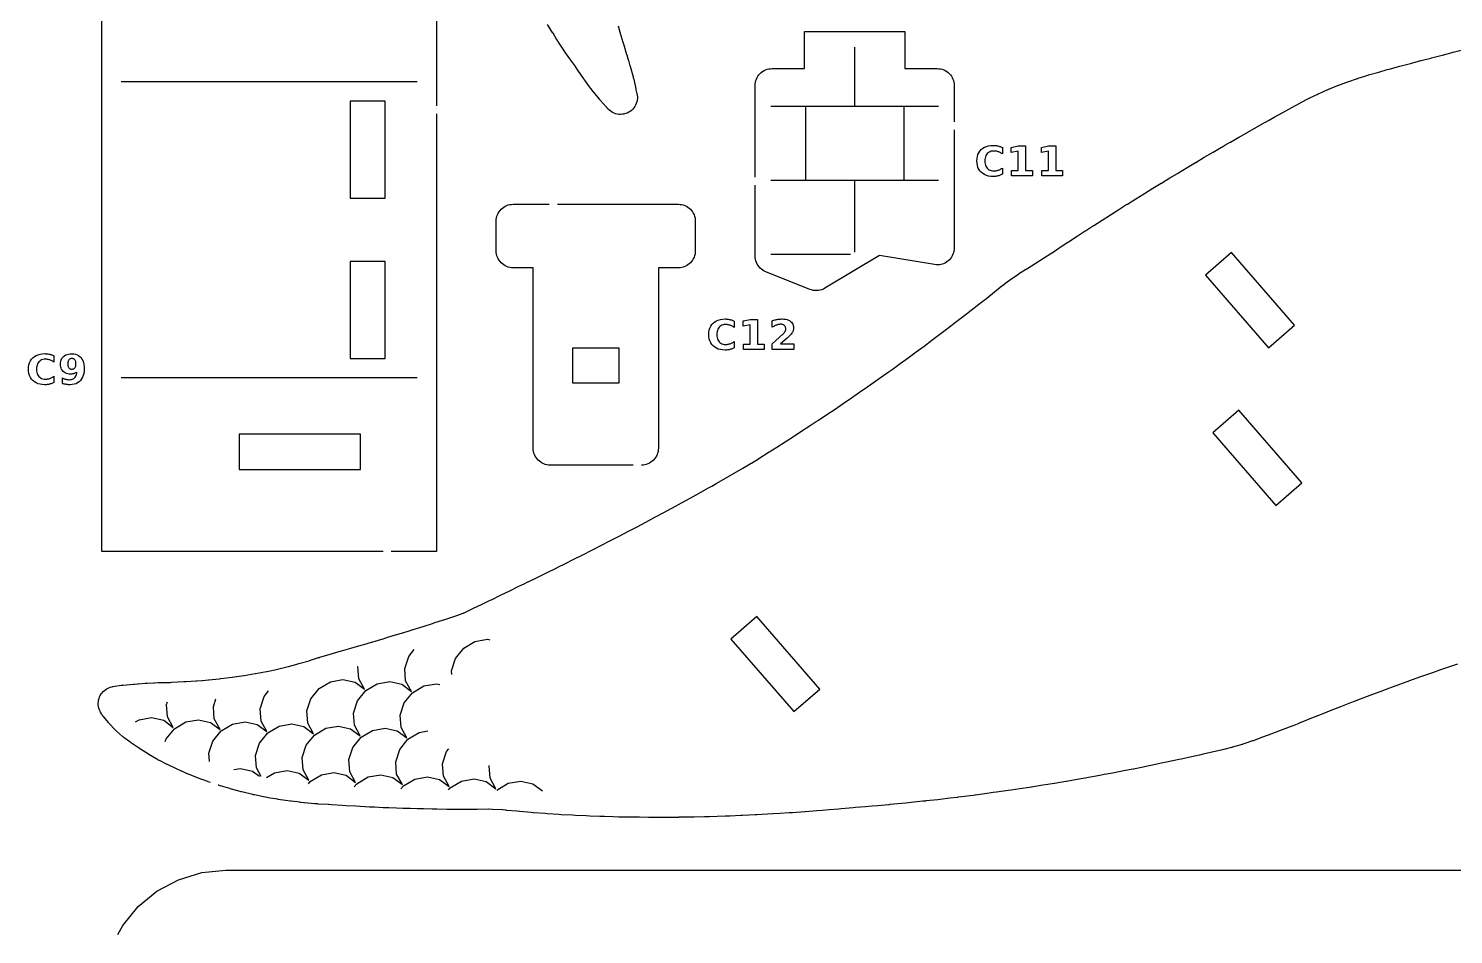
# Model space of a CAD drawing. Header units: millimetres. Extents: x 3 to 297, y 9 to 291.
# Drawn here: x 3 to 118.6, y 149.9 to 223.3 of the extents above; entities that cross this region are included whole.
import ezdxf

# ---------------------------------------------------------------- set-up
doc = ezdxf.new("R2010")
doc.units = ezdxf.units.MM
for name, color, linetype in [('CUT', 1, 'CONTINUOUS'), ('ENGRAVE', 5, 'CONTINUOUS'), ('SCORE', 7, 'CONTINUOUS')]:
    doc.layers.add(name, color=color, linetype=linetype)

msp = doc.modelspace()

# ---------------------------------------------------------------- linework, layer by layer
at = {"layer": 'CUT', "color": 1}
for points in [[(31.75, 180.925), (8.925, 180.925), (8.925, 233.075), (12.5, 233.075)], [(13.15, 233.075), (36.075, 233.075), (36.075, 217.05)], [(50.8122, 223.546), (50.9588, 223.026), (50.9617, 223.0158), (51.2003, 222.2216), (51.2115, 222.1822), (51.2216, 222.1444), (51.2345, 222.0964), (51.2395, 222.0786), (51.4986, 221.2162), (51.5015, 221.2067), (51.5045, 221.1973), (51.5076, 221.1879), (51.6398, 220.7943), (51.6563, 220.7418), (51.6716, 220.689), (51.6859, 220.6359), (51.7673, 220.306), (51.7705, 220.2934), (51.7739, 220.2809), (51.7774, 220.2684), (52.0303, 219.4027), (52.0417, 219.3612), (52.0628, 219.2793), (52.0786, 219.2104), (52.2375, 218.4239), (52.2427, 218.4002), (52.2485, 218.3766), (52.2547, 218.3531), (52.3164, 218.1375), (52.3315, 218.0799), (52.3384, 218.0507), (52.3632, 217.9179), (52.3748, 217.7814), (52.3727, 217.6443), (52.357, 217.5082), (52.3279, 217.3743), (52.2855, 217.244), (52.2304, 217.1186), (52.1631, 216.9992), (52.0843, 216.8872), (51.9946, 216.7835), (51.8952, 216.6893), (51.7868, 216.6055), (51.6706, 216.5328), (51.5478, 216.4721), (51.4195, 216.4239), (51.2871, 216.3887), (51.1518, 216.3668), (51.0151, 216.3586), (50.8781, 216.3639), (50.7424, 216.3829), (50.6093, 216.4153), (50.4801, 216.4608), (50.356, 216.5189), (50.2383, 216.5891), (50.1282, 216.6706), (50.0267, 216.7627), (49.9362, 216.8631), (49.9151, 216.8889), (49.8934, 216.9163), (49.8734, 216.9421), (49.8564, 216.9631), (49.8389, 216.9838), (49.3569, 217.5284), (49.3407, 217.5471), (49.3246, 217.5659), (49.3087, 217.5849), (48.8442, 218.1506), (48.8252, 218.1743), (48.8065, 218.1981), (48.7881, 218.2222), (48.3385, 218.8233), (48.3286, 218.8369), (48.3187, 218.8504), (48.3089, 218.8641), (47.8514, 219.5089), (47.8463, 219.5162), (47.685, 219.7468), (47.6765, 219.7591), (47.6682, 219.7713), (47.6599, 219.7836), (47.3879, 220.1914), (47.3833, 220.1983), (47.3785, 220.2052), (47.3738, 220.2121), (46.9072, 220.872), (46.4418, 221.5283), (46.4335, 221.5401), (46.4253, 221.552), (46.4172, 221.5639), (45.9826, 222.2055), (45.9703, 222.2241), (45.9581, 222.2428), (45.946, 222.2616), (45.8683, 222.385), (45.8633, 222.3931), (45.8582, 222.4012), (45.8532, 222.4094), (45.5295, 222.9403), (45.5258, 222.9462), (45.5221, 222.9522), (45.5184, 222.9581), (45.0783, 223.644)], [(61.925, 211.2786), (61.925, 218.7018), (61.9315, 218.8348), (61.9513, 218.9683), (61.9841, 219.0992), (62.0296, 219.2262), (62.0873, 219.3482), (62.1567, 219.464), (62.237, 219.5723), (62.3277, 219.6723), (62.4277, 219.763), (62.536, 219.8433), (62.6518, 219.9127), (62.7738, 219.9704), (62.9008, 220.0159), (63.0317, 220.0487), (63.1652, 220.0685), (63.2982, 220.075), (65.925, 220.075), (65.925, 223.075), (74.075, 223.075), (74.075, 220.075), (76.7018, 220.075), (76.8348, 220.0685), (76.9683, 220.0487), (77.0992, 220.0159), (77.2262, 219.9704), (77.3482, 219.9127), (77.464, 219.8433), (77.5723, 219.763), (77.6723, 219.6723), (77.763, 219.5723), (77.8433, 219.464), (77.9127, 219.3482), (77.9704, 219.2262), (78.0159, 219.0992), (78.0487, 218.9683), (78.0685, 218.8348), (78.075, 218.7018), (78.075, 215.7591)], [(17.7407, 162.1929), (17.5448, 162.2585), (17.5364, 162.2613), (17.5279, 162.2642), (17.5195, 162.2671), (17.0612, 162.4274), (17.0536, 162.43), (17.0461, 162.4327), (17.0385, 162.4354), (16.6982, 162.559), (16.6752, 162.5676), (16.6524, 162.5764), (16.6296, 162.5853), (15.8688, 162.8935), (15.8422, 162.9047), (15.8157, 162.9161), (15.7893, 162.9277), (15.4179, 163.0972), (15.4079, 163.1018), (15.3979, 163.1065), (15.3879, 163.1112), (15.0316, 163.2809), (15.0293, 163.282), (14.2447, 163.6575), (14.2411, 163.6592), (13.6019, 163.9675), (13.5925, 163.9721), (13.5832, 163.9767), (13.5739, 163.9813), (13.5194, 164.0087), (13.4791, 164.0297), (13.4393, 164.0514), (13.3998, 164.0738), (12.7544, 164.4545), (12.7373, 164.4647), (12.7202, 164.4751), (12.7032, 164.4857), (12.0564, 164.8936), (12.0319, 164.9095), (12.0076, 164.9256), (11.9834, 164.942), (11.3396, 165.3885), (11.3369, 165.3904), (11.2483, 165.4522), (11.2369, 165.4602), (11.2256, 165.4683), (11.2143, 165.4764), (10.7404, 165.8217), (10.6942, 165.8569), (10.6488, 165.8931), (10.6042, 165.9303), (10.13, 166.3433), (10.0814, 166.3877), (10.034, 166.4333), (9.9877, 166.4801), (9.5458, 166.9489), (9.5172, 166.9803), (9.4891, 167.012), (9.4615, 167.0443), (9.0798, 167.5045), (9.0436, 167.5501), (9.0251, 167.5746), (8.9588, 167.6703), (8.9425, 167.6963), (8.9126, 167.7463), (8.833, 167.8859), (8.8022, 167.943), (8.7874, 167.9722), (8.7336, 168.0924), (8.6911, 168.2189), (8.6611, 168.349), (8.6438, 168.4813), (8.6394, 168.6147), (8.648, 168.7479), (8.6695, 168.8797), (8.7037, 169.0087), (8.7502, 169.1338), (8.8086, 169.2539), (8.8783, 169.3676), (8.9588, 169.4741), (9.0492, 169.5723), (9.1487, 169.6613), (9.2564, 169.7402), (9.3696, 169.8073), (9.3817, 169.8137), (9.4945, 169.8668), (9.5043, 169.8709), (9.619, 169.9125), (9.7369, 169.9437), (9.7678, 169.9504), (9.8268, 169.9618), (10.4882, 170.0744), (10.5461, 170.0829), (10.6041, 170.0902), (10.6623, 170.0962), (11.5015, 170.1644), (11.5296, 170.1664), (11.5578, 170.1681), (11.5861, 170.1695), (11.8293, 170.1789), (11.8494, 170.18), (11.8695, 170.1815), (11.8895, 170.1832), (12.4488, 170.2419), (12.5036, 170.2465), (12.5584, 170.25), (12.6133, 170.2524), (13.1528, 170.2644), (13.1706, 170.2651), (13.1884, 170.266), (13.2062, 170.2672), (13.4886, 170.2899), (13.5312, 170.2927), (13.5738, 170.2948), (13.6164, 170.2962), (14.4293, 170.3098), (14.4451, 170.3102), (14.4609, 170.3109), (14.4766, 170.3118), (14.5737, 170.3184), (14.5842, 170.3191), (14.5947, 170.3197), (14.6052, 170.3203), (15.5806, 170.3715), (15.5961, 170.3723), (15.6116, 170.3729), (15.6272, 170.3735), (15.7302, 170.3765), (15.7436, 170.377), (15.7569, 170.3777), (15.7702, 170.3785), (16.578, 170.4375), (16.5951, 170.4387), (16.6123, 170.4397), (16.6295, 170.4406), (17.0507, 170.4605), (17.0616, 170.4611), (17.0725, 170.4618), (17.0834, 170.4626), (17.5877, 170.5045), (17.5974, 170.5054), (17.607, 170.5064), (17.6166, 170.5074), (18.4481, 170.603), (18.4593, 170.6042), (18.5643, 170.6154), (18.571, 170.6161), (19.5141, 170.7267), (19.5214, 170.7276), (19.5288, 170.7286), (19.5361, 170.7296), (19.8672, 170.7765), (19.8765, 170.7778), (20.4512, 170.8552), (20.4635, 170.857), (20.4757, 170.8589), (20.4879, 170.8609), (21.3693, 171.0163), (21.3867, 171.0195), (21.3941, 171.0209), (22.2802, 171.1808), (22.2937, 171.1833), (22.307, 171.1861), (22.3204, 171.1889), (22.9515, 171.3323), (23.1816, 171.3865), (23.1862, 171.3876), (24.0446, 171.5867), (24.0562, 171.5895), (24.0677, 171.5924), (24.0793, 171.5955), (24.6547, 171.753), (24.9197, 171.828), (25.7441, 172.0654), (25.7547, 172.0685), (25.7652, 172.0717), (25.7757, 172.0751), (26.5078, 172.3147), (26.5142, 172.3168), (26.5207, 172.3189), (26.5272, 172.321), (26.5625, 172.3321), (26.5779, 172.3369), (26.5935, 172.3416), (26.609, 172.3462), (27.4401, 172.587), (28.275, 172.8343), (28.2833, 172.8367), (28.3652, 172.8604), (28.3751, 172.8632), (29.1258, 173.0739), (29.1347, 173.0765), (29.959, 173.3214), (29.9655, 173.3233), (29.9719, 173.3252), (29.9784, 173.3271), (30.1952, 173.3891), (30.8158, 173.5667), (30.8257, 173.5697), (31.6542, 173.822), (31.6591, 173.8235), (32.0533, 173.9418), (32.4943, 174.0748), (33.3321, 174.3274), (33.3413, 174.3303), (33.941, 174.5214), (34.1624, 174.5922), (34.1747, 174.596), (34.9966, 174.8499), (35.0048, 174.8525), (35.8234, 175.1179), (35.8274, 175.1192), (35.8638, 175.1308), (35.8709, 175.1331), (36.6552, 175.3797), (36.6613, 175.3817), (37.4796, 175.6485), (37.4881, 175.6513), (37.809, 175.7612), (37.8173, 175.7642), (38.2423, 175.9165), (38.2717, 175.9279), (38.3007, 175.94), (38.3295, 175.9529), (39.0348, 176.2912), (39.7774, 176.6501), (39.7869, 176.6547), (40.383, 176.937), (40.5266, 177.0055), (40.5339, 177.0091), (41.2691, 177.3714), (41.2758, 177.3747), (42.0197, 177.7361), (42.7567, 178.0983), (42.7594, 178.0997), (43.1779, 178.3041), (43.1792, 178.3048), (43.5009, 178.4616), (43.5032, 178.4627), (44.2496, 178.8247), (44.9943, 179.1884), (45.7321, 179.552), (45.977, 179.6728), (46.4773, 179.9208), (47.2157, 180.2905), (47.9495, 180.6619), (48.6819, 181.0351), (48.8873, 181.1395), (49.4192, 181.4095), (50.1527, 181.7844), (50.8855, 182.1615), (51.6126, 182.5387), (51.8813, 182.6779), (52.3521, 182.9228), (53.0679, 183.3034), (53.7953, 183.6917), (54.5146, 184.0801), (55.0583, 184.3761), (55.2312, 184.4701), (55.9524, 184.8632), (56.6696, 185.2569), (57.3861, 185.6529), (58.0976, 186.0496), (58.4088, 186.2239), (58.8176, 186.4534), (59.5181, 186.8549), (60.2251, 187.263), (60.9221, 187.6695), (60.9288, 187.6734), (61.6172, 188.0867), (61.6273, 188.0929), (62.1867, 188.4435), (62.3059, 188.5182), (62.9928, 188.9501), (63.676, 189.3831), (64.3564, 189.8178), (65.0361, 190.2549), (65.7143, 190.6937), (66.3908, 191.1343), (66.8716, 191.4494), (67.0696, 191.5792), (67.7408, 192.0253), (68.4067, 192.474), (69.0711, 192.926), (69.7355, 193.3808), (70.3981, 193.8375), (71.0593, 194.2963), (71.7196, 194.7578), (72.3748, 195.2202), (72.724, 195.4683), (73.0299, 195.6856), (73.6861, 196.1549), (74.3362, 196.6257), (74.9809, 197.0984), (75.6265, 197.5757), (76.2689, 198.0548), (76.9091, 198.5361), (77.5482, 199.0199), (78.1854, 199.5058), (78.8213, 199.994), (79.4557, 200.485), (80.0854, 200.977), (80.7172, 201.4743), (81.3422, 201.9725), (81.9338, 202.4494), (81.9519, 202.4638), (81.9703, 202.478), (81.9887, 202.4921), (82.3695, 202.7779), (82.5744, 202.9314), (82.5947, 202.9464), (82.6151, 202.9611), (82.6357, 202.9757), (83.2373, 203.3922), (83.2583, 203.4064), (83.2794, 203.4205), (83.3007, 203.4344), (83.9518, 203.8495), (83.957, 203.8528), (84.6364, 204.2816), (84.6394, 204.2835), (85.3278, 204.7154), (86.0036, 205.1444), (86.0118, 205.1497), (86.6788, 205.5881), (87.3016, 205.9971), (87.3536, 206.0312), (87.3604, 206.0357), (88.0399, 206.4755), (88.7058, 206.9137), (88.7134, 206.9187), (89.384, 207.3535), (89.3921, 207.3587), (90.0661, 207.7888), (90.0714, 207.7922), (90.757, 208.2252), (91.4312, 208.6568), (91.4375, 208.6608), (92.01, 209.0228), (92.1157, 209.0896), (92.1242, 209.0949), (92.8042, 209.5173), (92.8088, 209.5201), (93.4994, 209.9453), (94.1827, 210.3699), (94.1889, 210.3738), (94.8741, 210.7945), (94.8812, 210.7988), (95.5688, 211.2151), (95.5739, 211.2181), (96.181, 211.582), (96.2714, 211.6362), (96.9599, 212.0533), (96.9683, 212.0583), (97.6585, 212.4696), (97.6656, 212.4738), (98.3603, 212.882), (98.3639, 212.8841), (99.0691, 213.2955), (99.7641, 213.7055), (99.7721, 213.7102), (100.0226, 213.8557), (100.469, 214.1147), (100.478, 214.1199), (101.178, 214.5188), (101.1802, 214.52), (101.8917, 214.9238), (102.5955, 215.3264), (102.6027, 215.3305), (103.3071, 215.7277), (103.3146, 215.7319), (103.5696, 215.8735), (104.0222, 216.1248), (104.0254, 216.1266), (104.7409, 216.5213), (105.4538, 216.9165), (105.4609, 216.9205), (106.1597, 217.3023), (106.1686, 217.3071), (106.1775, 217.3119), (106.1865, 217.3167), (106.8682, 217.6758), (106.8711, 217.6773), (106.8723, 217.678), (106.892, 217.6881), (106.9118, 217.6981), (106.9316, 217.7078), (107.6192, 218.0395), (107.6403, 218.0494), (107.6614, 218.0591), (107.6827, 218.0687), (108.3875, 218.3789), (108.409, 218.3881), (108.4305, 218.3972), (108.4521, 218.406), (109.179, 218.6961), (109.1988, 218.7038), (109.2186, 218.7113), (109.2387, 218.7188), (109.3367, 218.7543), (109.3429, 218.7566), (110.0183, 218.9977), (110.02, 218.9983), (110.804, 219.277), (110.8205, 219.2828), (110.8371, 219.2884), (110.8537, 219.294), (111.378, 219.465), (111.387, 219.4679), (111.6269, 219.5443), (111.6479, 219.5508), (111.6689, 219.5571), (111.69, 219.5632), (112.5101, 219.7949), (112.5124, 219.7956), (113.2057, 219.9901), (113.2075, 219.9906), (113.3624, 220.0339), (113.3703, 220.036), (114.2193, 220.2675), (114.2251, 220.2691), (114.9824, 220.4719), (114.984, 220.4723), (115.0792, 220.4977), (115.0834, 220.4988), (115.9417, 220.7246), (115.9446, 220.7253), (116.7323, 220.9307), (116.7345, 220.9312), (116.8064, 220.9498), (117.6705, 221.1739), (117.6741, 221.1749), (118.4695, 221.3787), (118.4719, 221.3793), (118.5377, 221.3961), (118.5463, 221.3982), (119.4099, 221.6117)], [(36.075, 216.4), (36.075, 180.925), (32.4, 180.925)], [(78.075, 215.1091), (78.075, 205.5328), (78.0687, 205.4022), (78.0496, 205.271), (78.0179, 205.1423), (77.974, 205.0172), (77.9183, 204.8969), (77.8512, 204.7826), (77.7735, 204.6752), (77.6857, 204.5758), (77.5888, 204.4854), (77.4837, 204.4047), (77.3712, 204.3345), (77.2525, 204.2754), (77.1287, 204.2281), (77.0009, 204.1928), (76.8703, 204.1701), (76.7381, 204.16), (76.6056, 204.1628), (76.4757, 204.178), (72.0219, 204.9203), (72.015, 204.9211), (72.0089, 204.9179), (67.5899, 202.2665), (67.4674, 202.2013), (67.3372, 202.1482), (67.2022, 202.1087), (67.0639, 202.0832), (66.9237, 202.072), (66.7831, 202.0751), (66.6435, 202.0926), (66.5065, 202.1243), (66.3752, 202.1691), (62.7876, 203.6042), (62.6654, 203.6603), (62.5477, 203.7291), (62.4374, 203.8092), (62.3356, 203.8999), (62.2433, 204.0003), (62.1613, 204.1092), (62.0906, 204.2258), (62.0317, 204.3488), (61.9853, 204.477), (61.9519, 204.6091), (61.9317, 204.744), (61.925, 204.8783), (61.925, 210.6286)], [(52.0456, 187.925), (45.2982, 187.925), (45.1652, 187.9315), (45.0317, 187.9513), (44.9008, 187.9841), (44.7738, 188.0296), (44.6518, 188.0873), (44.536, 188.1567), (44.4277, 188.237), (44.3277, 188.3277), (44.237, 188.4277), (44.1567, 188.536), (44.0873, 188.6518), (44.0296, 188.7738), (43.9841, 188.9008), (43.9513, 189.0317), (43.9315, 189.1652), (43.925, 189.2982), (43.925, 203.925), (42.2982, 203.925), (42.1652, 203.9315), (42.0317, 203.9513), (41.9008, 203.9841), (41.7738, 204.0296), (41.6518, 204.0873), (41.536, 204.1567), (41.4277, 204.237), (41.3277, 204.3277), (41.237, 204.4277), (41.1567, 204.536), (41.0873, 204.6518), (41.0296, 204.7738), (40.9841, 204.9008), (40.9513, 205.0317), (40.9315, 205.1652), (40.925, 205.2982), (40.925, 207.7018), (40.9315, 207.8348), (40.9513, 207.9683), (40.9841, 208.0992), (41.0296, 208.2262), (41.0873, 208.3482), (41.1567, 208.464), (41.237, 208.5723), (41.3277, 208.6723), (41.4277, 208.763), (41.536, 208.8433), (41.6518, 208.9127), (41.7738, 208.9704), (41.9008, 209.0159), (42.0317, 209.0487), (42.1652, 209.0685), (42.2982, 209.075), (45.2318, 209.075)], [(45.8818, 209.075), (55.7018, 209.075), (55.8348, 209.0685), (55.9683, 209.0487), (56.0992, 209.0159), (56.2262, 208.9704), (56.3482, 208.9127), (56.464, 208.8433), (56.5723, 208.763), (56.6723, 208.6723), (56.763, 208.5723), (56.8433, 208.464), (56.9127, 208.3482), (56.9704, 208.2262), (57.0159, 208.0992), (57.0487, 207.9683), (57.0685, 207.8348), (57.075, 207.7018), (57.075, 205.2982), (57.0685, 205.1652), (57.0487, 205.0317), (57.0159, 204.9008), (56.9704, 204.7738), (56.9127, 204.6518), (56.8433, 204.536), (56.763, 204.4277), (56.6723, 204.3277), (56.5723, 204.237), (56.464, 204.1567), (56.3482, 204.0873), (56.2262, 204.0296), (56.0992, 203.9841), (55.9683, 203.9513), (55.8348, 203.9315), (55.7018, 203.925), (54.075, 203.925), (54.075, 189.2982), (54.0685, 189.1652), (54.0487, 189.0317), (54.0159, 188.9008), (53.9704, 188.7738), (53.9127, 188.6518), (53.8433, 188.536), (53.763, 188.4277), (53.6723, 188.3277), (53.5723, 188.237), (53.464, 188.1567), (53.3482, 188.0873), (53.2262, 188.0296), (53.0992, 187.9841), (52.9683, 187.9513), (52.8348, 187.9315), (52.7018, 187.925), (52.6956, 187.925)], [(118.8948, 171.7892), (118.2578, 171.5712), (117.4365, 171.2893), (116.8707, 171.0916), (116.6304, 171.0072), (115.8123, 170.7192), (115.0078, 170.4304), (114.8037, 170.3563), (114.2026, 170.1383), (113.3994, 169.8436), (112.6878, 169.5793), (112.5991, 169.5464), (111.7981, 169.2462), (111.0044, 168.9441), (110.5212, 168.7583), (110.2106, 168.6391), (109.4162, 168.3315), (108.6269, 168.0216), (108.3037, 167.8931), (107.8406, 167.7094), (107.0586, 167.3962), (107.0573, 167.3956), (106.2673, 167.0802), (106.0415, 166.9891), (106.0396, 166.9883), (105.501, 166.7717), (105.4913, 166.7679), (105.4817, 166.7641), (105.472, 166.7603), (104.6915, 166.4605), (104.6829, 166.4573), (103.8918, 166.1596), (103.8421, 166.1409), (103.8376, 166.1392), (103.0923, 165.8613), (103.0879, 165.8597), (102.3138, 165.5741), (102.2971, 165.5681), (102.2804, 165.5622), (102.2636, 165.5563), (101.7426, 165.3797), (101.733, 165.3765), (101.5011, 165.2998), (101.4777, 165.2923), (101.4543, 165.2851), (101.4308, 165.278), (100.6544, 165.0526), (100.6296, 165.0457), (100.6048, 165.039), (100.58, 165.0326), (99.9417, 164.8736), (99.9349, 164.8719), (99.9281, 164.8702), (99.9211, 164.8685), (99.7427, 164.8261), (99.7366, 164.8247), (98.8613, 164.6208), (98.8565, 164.6196), (98.2639, 164.4839), (98.2613, 164.4833), (97.9769, 164.4188), (97.9707, 164.4174), (97.0885, 164.2216), (97.0824, 164.2203), (96.6238, 164.1207), (96.6207, 164.12), (96.196, 164.0289), (96.1946, 164.0286), (95.3022, 163.8381), (95.0036, 163.7743), (95.0005, 163.7736), (94.4075, 163.6484), (94.4032, 163.6475), (93.5099, 163.462), (93.5028, 163.4605), (93.3955, 163.4388), (93.3925, 163.4382), (92.6069, 163.2813), (92.6031, 163.2805), (91.8129, 163.1251), (91.8095, 163.1244), (91.7014, 163.1034), (91.6952, 163.1022), (90.7914, 162.9313), (90.7861, 162.9303), (90.2533, 162.8317), (90.25, 162.8311), (89.8776, 162.7632), (89.8753, 162.7627), (88.9613, 162.5977), (88.7103, 162.5523), (88.7064, 162.5516), (88.0447, 162.4338), (88.0415, 162.4332), (87.1775, 162.2817), (87.1739, 162.281), (87.1247, 162.2725), (87.1175, 162.2713), (86.1995, 162.1181), (86.1959, 162.1175), (85.6664, 162.0305), (85.6623, 162.0299), (85.271, 161.9669), (85.2658, 161.966), (84.3385, 161.8205), (84.3318, 161.8195), (84.1741, 161.7955), (84.1711, 161.7951), (83.4007, 161.68), (83.3954, 161.6792), (82.7029, 161.5786), (82.7, 161.5782), (82.4589, 161.5437), (81.5157, 161.4091), (81.2418, 161.3703), (81.2386, 161.3698), (80.5721, 161.277), (80.5668, 161.2762), (79.7915, 161.1714), (79.7878, 161.1709), (79.6233, 161.1491), (79.6169, 161.1483), (78.6694, 161.0275), (78.6649, 161.0269), (78.3598, 160.9891), (78.3544, 160.9884), (77.7107, 160.9112), (77.7084, 160.9109), (76.9445, 160.8206), (76.9387, 160.8199), (76.7489, 160.7983), (76.7447, 160.7978), (75.7823, 160.6914), (75.7781, 160.6909), (75.5447, 160.6659), (75.5391, 160.6653), (74.8105, 160.5901), (74.8083, 160.5899), (74.1602, 160.5241), (74.1541, 160.5235), (73.8354, 160.4926), (73.8333, 160.4924), (72.857, 160.3994), (72.854, 160.3991), (72.7877, 160.393), (72.7836, 160.3926), (71.8741, 160.311), (71.8684, 160.3105), (71.4281, 160.2729), (71.4242, 160.2725), (70.8864, 160.2281), (70.8845, 160.228), (70.0748, 160.1623), (69.8881, 160.1463), (68.9187, 160.0555), (68.9151, 160.0552), (68.715, 160.037), (68.7095, 160.0365), (67.9338, 159.9693), (67.9295, 159.9689), (67.3606, 159.9214), (67.3539, 159.9209), (66.9439, 159.8888), (66.9396, 159.8884), (66.0218, 159.8195), (66.0155, 159.819), (65.9476, 159.8143), (64.9483, 159.7448), (64.6939, 159.7269), (64.6848, 159.7263), (63.947, 159.6792), (63.3759, 159.6429), (63.3694, 159.6425), (62.9413, 159.6174), (62.9372, 159.6171), (62.0693, 159.5688), (62.0625, 159.5685), (61.9297, 159.5617), (61.9252, 159.5615), (60.9113, 159.5137), (60.7769, 159.5075), (60.7659, 159.507), (59.8854, 159.4734), (59.4989, 159.4582), (59.4869, 159.4577), (58.8555, 159.4385), (58.2317, 159.4183), (58.2189, 159.418), (57.8208, 159.409), (56.9857, 159.3882), (56.9787, 159.388), (56.9718, 159.3879), (56.9649, 159.3877), (56.7815, 159.3851), (55.7404, 159.3673), (55.7335, 159.3672), (55.7265, 159.3671), (55.7195, 159.367), (54.6855, 159.3602), (54.5095, 159.3587), (54.5024, 159.3587), (54.4952, 159.3587), (54.488, 159.3587), (53.6233, 159.3608), (53.2912, 159.3607), (53.2836, 159.3607), (53.276, 159.3607), (53.2683, 159.3608), (52.5563, 159.3686), (52.084, 159.3721), (52.0758, 159.3722), (52.0677, 159.3723), (52.0595, 159.3725), (51.4828, 159.3838), (50.8879, 159.3933), (50.8792, 159.3934), (50.8705, 159.3936), (50.8618, 159.3939), (50.4022, 159.4071), (49.7026, 159.4243), (49.6937, 159.4245), (49.6848, 159.4248), (49.6759, 159.4251), (49.3156, 159.4387), (48.5156, 159.4659), (48.504, 159.4664), (48.2266, 159.4783), (48.2243, 159.4784), (47.3531, 159.5172), (47.3419, 159.5177), (47.1225, 159.5293), (47.1203, 159.5295), (46.2034, 159.5795), (46.1917, 159.5802), (46.0084, 159.5918), (46.0065, 159.5919), (45.0664, 159.6529), (45.0541, 159.6537), (44.8839, 159.6664), (44.8823, 159.6665), (43.942, 159.7373), (43.9291, 159.7383), (43.7471, 159.7538), (42.841, 159.8316), (42.8338, 159.8323), (42.8266, 159.8329), (42.8195, 159.8336), (42.5937, 159.8554), (41.7442, 159.933), (41.7322, 159.9341), (41.7203, 159.9353), (41.7084, 159.9366), (41.4709, 159.9626), (41.4546, 159.9641), (41.4384, 159.9655), (41.4221, 159.9666), (40.6155, 160.0115), (40.6053, 160.012), (40.595, 160.0124), (40.5847, 160.0127), (40.3633, 160.0176), (40.3526, 160.0178), (40.3419, 160.0178), (40.3312, 160.0178), (39.3892, 160.0057), (39.3797, 160.0056), (39.3702, 160.0055), (39.3611, 160.0055), (39.2927, 160.0056), (38.2439, 160.0015), (38.2367, 160.0015), (38.1488, 160.0017), (38.1414, 160.0017), (37.177, 160.0085), (36.9373, 160.0101), (36.9252, 160.0102), (36.0971, 160.0231), (35.7498, 160.0262), (35.7399, 160.0264), (35.73, 160.0265), (35.7202, 160.0267), (35.0191, 160.0433), (34.558, 160.0509), (34.5474, 160.0511), (34.5369, 160.0513), (34.5264, 160.0516), (33.935, 160.0706), (33.3761, 160.0841), (33.3649, 160.0844), (33.3536, 160.0848), (33.3425, 160.0852), (32.8444, 160.1056), (32.2048, 160.1264), (32.1928, 160.1268), (32.1808, 160.1273), (32.1689, 160.1279), (31.747, 160.1491), (31.045, 160.1787), (31.0321, 160.1793), (31.0193, 160.18), (31.0065, 160.1807), (30.652, 160.2025), (30.6457, 160.2028), (29.888, 160.2416), (29.8805, 160.242), (29.873, 160.2424), (29.8655, 160.2429), (29.5371, 160.2634), (28.7344, 160.3123), (28.4213, 160.3309), (28.4165, 160.3312), (27.5981, 160.3828), (27.5916, 160.3832), (27.3043, 160.3982), (27.3004, 160.3984), (26.4801, 160.4438), (26.4586, 160.4452), (26.4372, 160.4467), (26.4157, 160.4485), (26.1812, 160.469), (26.1761, 160.4695), (25.3637, 160.5439), (25.3481, 160.5455), (25.3326, 160.5471), (25.3169, 160.5488), (25.0215, 160.5829), (25.0155, 160.5836), (24.2867, 160.6709), (24.2717, 160.6728), (24.2568, 160.6748), (24.2418, 160.6769), (23.8277, 160.736), (23.8207, 160.737), (23.2388, 160.8233), (23.2245, 160.8255), (23.2102, 160.8278), (23.1958, 160.8302), (22.5964, 160.9324), (22.5884, 160.9338), (22.2195, 160.9991), (22.2048, 161.0017), (22.1901, 161.0045), (22.1754, 161.0074), (21.3225, 161.178), (21.3134, 161.1798), (21.2383, 161.1954), (21.2152, 161.2004), (21.1921, 161.2056), (21.1691, 161.211), (20.2741, 161.4298), (20.2573, 161.434), (20.2407, 161.4383), (20.2238, 161.4428), (19.9696, 161.512), (19.96, 161.5146), (19.3401, 161.6883), (19.328, 161.6917), (19.316, 161.6952), (19.3039, 161.6988), (18.5505, 161.9253), (18.5391, 161.9288), (18.4354, 161.9609), (18.4214, 161.9654), (18.4074, 161.9699), (18.3934, 161.9745), (18.3571, 161.9866)], [(10.2328, 149.8682), (10.6226, 150.5976), (11.8756, 152.1244), (13.4024, 153.3774), (15.1443, 154.3084), (17.0344, 154.8818), (18.9963, 155.075), (197.6474, 155.075)]]:
    msp.add_lwpolyline(points, dxfattribs=at)
for points in [[(29.075, 209.575), (31.925, 209.575), (31.925, 217.425), (29.075, 217.425), (29.075, 209.575)], [(103.5732, 197.4474), (105.6806, 199.2758), (100.5755, 205.1599), (98.4681, 203.3315), (103.5732, 197.4474)], [(29.075, 196.575), (31.925, 196.575), (31.925, 204.425), (29.075, 204.425), (29.075, 196.575)], [(50.895, 194.605), (50.895, 197.395), (47.105, 197.395), (47.105, 194.605), (50.895, 194.605)], [(104.1671, 184.66), (106.2745, 186.4884), (101.1694, 192.3725), (99.0621, 190.5441), (104.1671, 184.66)], [(20.075, 187.575), (29.925, 187.575), (29.925, 190.425), (20.075, 190.425), (20.075, 187.575)], [(65.0565, 167.9384), (67.1639, 169.7668), (62.0589, 175.6509), (59.9515, 173.8225), (65.0565, 167.9384)]]:
    msp.add_lwpolyline(points, close=True, dxfattribs=at)
at = {"layer": 'ENGRAVE', "color": 5}
for points in [[(81.9252, 211.4784), (81.8664, 211.4522), (81.8069, 211.4285), (81.7465, 211.4072), (81.6854, 211.3883), (81.6234, 211.3719), (81.5605, 211.358), (81.4968, 211.3466), (81.4321, 211.3377), (81.3666, 211.3314), (81.3001, 211.3276), (81.2327, 211.3263), (81.0374, 211.3357), (80.856, 211.364), (80.6887, 211.4112), (80.5354, 211.4771), (80.3961, 211.562), (80.2708, 211.6657), (80.1624, 211.7855), (80.0737, 211.9188), (80.0047, 212.0655), (79.9554, 212.2256), (79.9259, 212.3991), (79.916, 212.5861), (79.9259, 212.7736), (79.9554, 212.9475), (80.0047, 213.1079), (80.0737, 213.2549), (80.1624, 213.3882), (80.2708, 213.5081), (80.3961, 213.6118), (80.5354, 213.6967), (80.6887, 213.7626), (80.856, 213.8098), (81.0374, 213.8381), (81.2327, 213.8475), (81.3001, 213.8462), (81.3666, 213.8424), (81.4321, 213.8361), (81.4968, 213.8272), (81.5605, 213.8158), (81.6234, 213.8019), (81.6854, 213.7855), (81.7465, 213.7666), (81.8069, 213.7453), (81.8664, 213.7216), (81.9252, 213.6954), (81.9831, 213.6668), (81.9831, 213.1639), (81.9252, 213.2017), (81.8675, 213.236), (81.8101, 213.2668), (81.753, 213.2941), (81.6962, 213.3178), (81.6396, 213.338), (81.5827, 213.3549), (81.5248, 213.3688), (81.4659, 213.3795), (81.406, 213.3872), (81.3451, 213.3918), (81.2832, 213.3934), (81.1754, 213.3874), (81.0756, 213.3695), (80.9837, 213.3397), (80.8998, 213.2979), (80.8239, 213.2442), (80.7559, 213.1785), (80.6972, 213.1024), (80.6492, 213.0172), (80.6118, 212.923), (80.5851, 212.8197), (80.5691, 212.7074), (80.5638, 212.5861), (80.5691, 212.4652), (80.5851, 212.3533), (80.6118, 212.2504), (80.6492, 212.1564), (80.6972, 212.0714), (80.7559, 211.9953), (80.8239, 211.9296), (80.8998, 211.8759), (80.9837, 211.8341), (81.0756, 211.8043), (81.1754, 211.7864), (81.2832, 211.7804), (81.3451, 211.782), (81.406, 211.7866), (81.4659, 211.7943), (81.5248, 211.805), (81.5827, 211.8189), (81.6396, 211.8358), (81.6962, 211.856), (81.753, 211.8797), (81.8101, 211.907), (81.8675, 211.9378), (81.9252, 211.9721), (81.9831, 212.0099), (81.9831, 211.507), (81.9252, 211.4784)], [(83.2736, 213.3771), (82.7056, 213.2599), (82.7056, 213.6863), (83.2704, 213.8035), (83.8661, 213.8035), (83.8661, 211.8065), (84.4195, 211.8065), (84.4195, 211.3735), (82.7202, 211.3735), (82.7202, 211.8065), (83.2736, 211.8065), (83.2736, 213.3771)], [(85.7263, 213.3771), (85.1583, 213.2599), (85.1583, 213.6863), (85.723, 213.8035), (86.3187, 213.8035), (86.3187, 211.8065), (86.8721, 211.8065), (86.8721, 211.3735), (85.1729, 211.3735), (85.1729, 211.8065), (85.7263, 211.8065), (85.7263, 213.3771)], [(60.1752, 197.4048), (60.1164, 197.3787), (60.0569, 197.3549), (59.9965, 197.3336), (59.9354, 197.3148), (59.8734, 197.2984), (59.8105, 197.2844), (59.7468, 197.2731), (59.6821, 197.2642), (59.6166, 197.2579), (59.5501, 197.2541), (59.4827, 197.2528), (59.2874, 197.2622), (59.106, 197.2905), (58.9387, 197.3376), (58.7854, 197.4036), (58.6461, 197.4885), (58.5208, 197.5922), (58.4124, 197.712), (58.3237, 197.8452), (58.2547, 197.9919), (58.2054, 198.1521), (58.1759, 198.3256), (58.166, 198.5126), (58.1759, 198.7), (58.2054, 198.874), (58.2547, 199.0344), (58.3237, 199.1813), (58.4124, 199.3147), (58.5208, 199.4346), (58.6461, 199.5383), (58.7854, 199.6231), (58.9387, 199.6891), (59.106, 199.7363), (59.2874, 199.7645), (59.4827, 199.774), (59.5501, 199.7727), (59.6166, 199.7689), (59.6821, 199.7626), (59.7468, 199.7537), (59.8105, 199.7423), (59.8734, 199.7284), (59.9354, 199.712), (59.9965, 199.6931), (60.0569, 199.6718), (60.1164, 199.6481), (60.1752, 199.6219), (60.2331, 199.5933), (60.2331, 199.0904), (60.1752, 199.1282), (60.1175, 199.1625), (60.0601, 199.1933), (60.003, 199.2206), (59.9462, 199.2443), (59.8896, 199.2645), (59.8327, 199.2814), (59.7748, 199.2953), (59.7159, 199.306), (59.656, 199.3137), (59.5951, 199.3183), (59.5332, 199.3199), (59.4254, 199.3139), (59.3256, 199.296), (59.2337, 199.2661), (59.1498, 199.2244), (59.0739, 199.1707), (59.0059, 199.105), (58.9472, 199.0289), (58.8992, 198.9437), (58.8618, 198.8495), (58.8351, 198.7462), (58.8191, 198.6339), (58.8138, 198.5126), (58.8191, 198.3917), (58.8351, 198.2798), (58.8618, 198.1769), (58.8992, 198.0829), (58.9472, 197.9978), (59.0059, 197.9217), (59.0739, 197.8561), (59.1498, 197.8024), (59.2337, 197.7606), (59.3256, 197.7308), (59.4254, 197.7129), (59.5332, 197.7069), (59.5951, 197.7084), (59.656, 197.713), (59.7159, 197.7207), (59.7748, 197.7315), (59.8327, 197.7453), (59.8896, 197.7622), (59.9462, 197.7824), (60.003, 197.8062), (60.0601, 197.8334), (60.1175, 197.8642), (60.1752, 197.8986), (60.2331, 197.9364), (60.2331, 197.4335), (60.1752, 197.4048)], [(61.5236, 199.3036), (60.9556, 199.1864), (60.9556, 199.6128), (61.5204, 199.73), (62.1161, 199.73), (62.1161, 197.7329), (62.6695, 197.7329), (62.6695, 197.3), (60.9702, 197.3), (60.9702, 197.7329), (61.5236, 197.7329), (61.5236, 199.3036)], [(65.0619, 197.3), (63.296, 197.3), (63.296, 197.7606), (64.183, 198.5435), (64.2209, 198.5792), (64.2553, 198.6146), (64.2864, 198.6497), (64.3139, 198.6845), (64.3381, 198.7191), (64.3588, 198.7535), (64.3762, 198.7879), (64.3904, 198.8227), (64.4015, 198.858), (64.4094, 198.8938), (64.4142, 198.93), (64.4158, 198.9667), (64.4126, 199.0218), (64.403, 199.0732), (64.3871, 199.1209), (64.3648, 199.1649), (64.3361, 199.2052), (64.301, 199.2417), (64.2607, 199.2736), (64.2161, 199.2996), (64.1673, 199.3199), (64.1144, 199.3343), (64.0572, 199.343), (63.9958, 199.3459), (63.9462, 199.3442), (63.8951, 199.3389), (63.8424, 199.3302), (63.7882, 199.318), (63.7325, 199.3024), (63.6752, 199.2832), (63.6165, 199.2607), (63.5564, 199.2347), (63.4949, 199.2053), (63.4321, 199.1726), (63.368, 199.1364), (63.3025, 199.0969), (63.3025, 199.6307), (63.3729, 199.6531), (63.443, 199.6737), (63.5128, 199.6924), (63.5824, 199.7092), (63.6517, 199.7242), (63.7208, 199.7373), (63.7894, 199.7485), (63.8577, 199.7577), (63.9254, 199.7648), (63.9928, 199.7699), (64.0596, 199.7729), (64.126, 199.774), (64.266, 199.7686), (64.3952, 199.7526), (64.5136, 199.7259), (64.6212, 199.6886), (64.718, 199.6406), (64.8039, 199.5819), (64.8778, 199.5137), (64.9382, 199.437), (64.9852, 199.352), (65.0188, 199.2586), (65.0389, 199.1567), (65.0456, 199.0464), (65.0428, 198.981), (65.0342, 198.917), (65.02, 198.8546), (65.0001, 198.7936), (64.9744, 198.7341), (64.9431, 198.6761), (64.9026, 198.6157), (64.8496, 198.5487), (64.784, 198.4753), (64.7058, 198.3955), (64.6151, 198.3091), (64.5118, 198.2163), (63.9926, 197.7606), (65.0619, 197.7606), (65.0619, 197.3)], [(4.9907, 194.5936), (4.932, 194.5674), (4.8724, 194.5437), (4.8121, 194.5224), (4.7509, 194.5035), (4.6889, 194.4871), (4.6261, 194.4732), (4.5623, 194.4618), (4.4977, 194.4529), (4.4321, 194.4466), (4.3657, 194.4428), (4.2983, 194.4415), (4.1029, 194.4509), (3.9216, 194.4792), (3.7543, 194.5264), (3.601, 194.5923), (3.4617, 194.6772), (3.3364, 194.7809), (3.228, 194.9007), (3.1393, 195.034), (3.0703, 195.1807), (3.021, 195.3408), (2.9914, 195.5143), (2.9816, 195.7013), (2.9914, 195.8888), (3.021, 196.0627), (3.0703, 196.2231), (3.1393, 196.3701), (3.228, 196.5034), (3.3364, 196.6233), (3.4617, 196.727), (3.601, 196.8119), (3.7543, 196.8778), (3.9216, 196.925), (4.1029, 196.9533), (4.2983, 196.9627), (4.3657, 196.9614), (4.4321, 196.9576), (4.4977, 196.9513), (4.5623, 196.9424), (4.6261, 196.931), (4.6889, 196.9171), (4.7509, 196.9007), (4.8121, 196.8818), (4.8724, 196.8605), (4.932, 196.8368), (4.9907, 196.8106), (5.0486, 196.782), (5.0486, 196.2791), (4.9907, 196.3169), (4.9331, 196.3512), (4.8757, 196.382), (4.8186, 196.4093), (4.7618, 196.433), (4.7052, 196.4532), (4.6483, 196.4701), (4.5904, 196.484), (4.5315, 196.4947), (4.4716, 196.5024), (4.4107, 196.507), (4.3488, 196.5086), (4.241, 196.5026), (4.1412, 196.4847), (4.0493, 196.4549), (3.9654, 196.4131), (3.8894, 196.3594), (3.8214, 196.2937), (3.7627, 196.2176), (3.7147, 196.1324), (3.6774, 196.0382), (3.6507, 195.9349), (3.6347, 195.8226), (3.6294, 195.7013), (3.6347, 195.5804), (3.6507, 195.4685), (3.6774, 195.3656), (3.7147, 195.2716), (3.7627, 195.1866), (3.8214, 195.1105), (3.8894, 195.0448), (3.9654, 194.9911), (4.0493, 194.9493), (4.1412, 194.9195), (4.241, 194.9016), (4.3488, 194.8956), (4.4107, 194.8972), (4.4716, 194.9018), (4.5315, 194.9095), (4.5904, 194.9202), (4.6483, 194.9341), (4.7052, 194.951), (4.7618, 194.9712), (4.8186, 194.9949), (4.8757, 195.0222), (4.9331, 195.053), (4.9907, 195.0873), (5.0486, 195.1251), (5.0486, 194.6222), (4.9907, 194.5936)], [(5.7784, 194.9693), (5.8272, 194.9489), (5.8753, 194.9304), (5.9227, 194.9139), (5.9694, 194.8993), (6.0153, 194.8867), (6.0608, 194.876), (6.1061, 194.8672), (6.1512, 194.8604), (6.1961, 194.8556), (6.2409, 194.8526), (6.2855, 194.8517), (6.3754, 194.856), (6.4584, 194.8689), (6.5345, 194.8905), (6.6038, 194.9208), (6.6662, 194.9596), (6.7217, 195.0071), (6.7702, 195.0631), (6.8116, 195.1275), (6.8458, 195.2002), (6.8729, 195.2813), (6.8928, 195.3707), (6.9056, 195.4685), (6.8683, 195.4425), (6.8302, 195.4188), (6.7913, 195.3973), (6.7515, 195.3781), (6.711, 195.3612), (6.6696, 195.3465), (6.6272, 195.334), (6.5837, 195.3239), (6.539, 195.316), (6.4931, 195.3103), (6.446, 195.3069), (6.3978, 195.3058), (6.2775, 195.3118), (6.1653, 195.3299), (6.0611, 195.3601), (5.9648, 195.4023), (5.8766, 195.4567), (5.7964, 195.5231), (5.7265, 195.5993), (5.6693, 195.6832), (5.6249, 195.7747), (5.5931, 195.8739), (5.5741, 195.9807), (5.5677, 196.0952), (5.5748, 196.2216), (5.596, 196.3393), (5.6314, 196.4484), (5.6809, 196.5487), (5.7446, 196.6404), (5.8224, 196.7234), (5.9121, 196.7955), (6.0115, 196.8545), (6.1205, 196.9004), (6.2391, 196.9332), (6.3673, 196.9529), (6.5052, 196.9594), (6.6577, 196.9505), (6.7982, 196.9238), (6.9268, 196.8793), (7.0434, 196.8169), (7.1481, 196.7368), (7.2409, 196.6388), (7.3205, 196.5245), (7.3856, 196.3955), (7.4362, 196.2518), (7.4724, 196.0934), (7.4941, 195.9202), (7.5013, 195.7322), (7.4928, 195.5386), (7.4675, 195.3594), (7.4252, 195.1945), (7.366, 195.0439), (7.2899, 194.9077), (7.1969, 194.7858), (7.0892, 194.6806), (6.9689, 194.5945), (6.836, 194.5276), (6.6906, 194.4798), (6.5326, 194.4511), (6.362, 194.4415), (6.3054, 194.4422), (6.2497, 194.4443), (6.1947, 194.4478), (6.1406, 194.4527), (6.0873, 194.459), (6.0348, 194.4667), (5.9829, 194.4759), (5.9314, 194.4864), (5.8802, 194.4983), (5.8294, 194.5116), (5.7789, 194.5263), (5.7288, 194.5424), (5.7288, 194.9917), (5.7784, 194.9693)], [(6.6025, 195.7245), (6.646, 195.7393), (6.685, 195.7601), (6.7194, 195.7867), (6.7493, 195.8193), (6.7747, 195.8578), (6.7955, 195.9022), (6.8116, 195.9525), (6.8231, 196.0088), (6.8301, 196.071), (6.8324, 196.1391), (6.8301, 196.2067), (6.8231, 196.2686), (6.8116, 196.3247), (6.7955, 196.3749), (6.7747, 196.4194), (6.7493, 196.4581), (6.7194, 196.4909), (6.685, 196.5178), (6.646, 196.5387), (6.6025, 196.5536), (6.5545, 196.5626), (6.502, 196.5655), (6.4494, 196.5626), (6.4014, 196.5536), (6.3579, 196.5387), (6.3189, 196.5178), (6.2845, 196.4909), (6.2546, 196.4581), (6.2292, 196.4194), (6.2084, 196.3749), (6.1923, 196.3247), (6.1808, 196.2686), (6.1739, 196.2067), (6.1715, 196.1391), (6.1739, 196.071), (6.1808, 196.0088), (6.1923, 195.9525), (6.2084, 195.9022), (6.2292, 195.8578), (6.2546, 195.8193), (6.2845, 195.7867), (6.3189, 195.7601), (6.3579, 195.7393), (6.4014, 195.7245), (6.4494, 195.7156), (6.502, 195.7127), (6.5545, 195.7156), (6.6025, 195.7245)]]:
    msp.add_lwpolyline(points, close=True, dxfattribs=at)
at = {"layer": 'SCORE', "color": 7}
for points in [[(70, 221.8), (70, 217)], [(34.5, 219), (10.5, 219)], [(76.8, 217), (63.2, 217)], [(66, 217), (66, 211)], [(74, 217), (74, 211)], [(76.8, 211), (63.2, 211)], [(70, 211), (70, 205.1994)], [(69.6676, 205), (63.2, 205)], [(34.5, 195), (10.5, 195)], [(37.3136, 170.9357), (37.2891, 171.2571), (37.6114, 172.247), (38.2829, 173.079), (39.2012, 173.6263), (40.2267, 173.8057), (40.3992, 173.7676)], [(34.0384, 169.5785), (33.5758, 170.4311), (33.4999, 171.4282), (33.8222, 172.4182), (34.2702, 172.9733)], [(30.2491, 169.7496), (29.7866, 170.6022), (29.7106, 171.5994), (29.7125, 171.6052)], [(26.0948, 166.1453), (25.6322, 166.9979), (25.5563, 167.9951), (25.8786, 168.985), (26.55, 169.8169), (27.4684, 170.3643), (28.4939, 170.5437), (29.4703, 170.3279), (30.2491, 169.7496)], [(29.884, 165.9742), (29.4214, 166.8267), (29.3455, 167.8239), (29.6678, 168.8138), (30.3392, 169.6458), (31.2576, 170.1931), (32.2831, 170.3726), (33.2596, 170.1567), (34.0384, 169.5785)], [(33.6733, 165.803), (33.2107, 166.6556), (33.1348, 167.6528), (33.4571, 168.6427), (34.1285, 169.4746), (35.0469, 170.022), (36.0723, 170.2014), (36.3595, 170.1379)], [(18.5163, 166.4876), (18.0537, 167.3402), (17.9778, 168.3374), (18.1896, 168.9879)], [(22.3055, 166.3165), (21.843, 167.1691), (21.767, 168.1662), (22.0893, 169.1561), (22.4575, 169.6123)], [(14.727, 166.6588), (14.2645, 167.5114), (14.1885, 168.5085), (14.2612, 168.7317)], [(11.6588, 167.1021), (11.9463, 167.2734), (12.9718, 167.4528), (13.9482, 167.237), (14.727, 166.6588)], [(14.0746, 165.5044), (14.1457, 165.7229), (14.8172, 166.5549), (15.7355, 167.1023), (16.761, 167.2817), (17.7375, 167.0658), (18.5163, 166.4876)], [(17.6642, 163.885), (17.6127, 164.5619), (17.935, 165.5518), (18.6064, 166.3838), (19.5248, 166.9311), (20.5502, 167.1105), (21.5267, 166.8947), (22.3055, 166.3165)], [(21.8676, 162.6751), (21.4778, 163.3936), (21.4019, 164.3907), (21.7242, 165.3806), (22.3956, 166.2126), (23.314, 166.76), (24.3395, 166.9394), (25.316, 166.7235), (26.0948, 166.1453)], [(25.7297, 162.3698), (25.2671, 163.2224), (25.1912, 164.2196), (25.5134, 165.2095), (26.1849, 166.0414), (27.1032, 166.5888), (28.1287, 166.7682), (29.1052, 166.5524), (29.884, 165.9742)], [(29.5189, 162.1987), (29.0563, 163.0513), (28.9804, 164.0484), (29.3027, 165.0383), (29.9741, 165.8703), (30.8925, 166.4176), (31.918, 166.5971), (32.8945, 166.3812), (33.6733, 165.803)], [(33.3081, 162.0275), (32.8456, 162.8801), (32.7696, 163.8773), (33.0919, 164.8672), (33.7634, 165.6991), (34.6817, 166.2465), (35.3863, 166.3698)], [(37.0974, 161.8564), (36.6348, 162.7089), (36.5589, 163.7061), (36.8812, 164.696), (37.0715, 164.9319)], [(19.6457, 163.2407), (20.1851, 163.335), (21.1616, 163.1192), (21.7199, 162.7047)], [(22.2886, 162.5909), (22.9489, 162.9845), (23.9744, 163.1639), (24.9508, 162.948), (25.7297, 162.3698)], [(25.6828, 162.0963), (25.8198, 162.266), (26.7381, 162.8133), (27.7636, 162.9927), (28.7401, 162.7769), (29.5189, 162.1987)], [(40.8866, 161.6852), (40.424, 162.5378), (40.3481, 163.535), (40.3626, 163.5794)], [(29.4106, 161.849), (29.609, 162.0948), (30.5274, 162.6422), (31.5529, 162.8216), (32.5293, 162.6057), (33.3081, 162.0275)], [(33.1917, 161.6677), (33.3982, 161.9236), (34.3166, 162.471), (35.3421, 162.6504), (36.3186, 162.4346), (37.0974, 161.8564)], [(37.0518, 161.5844), (37.1875, 161.7525), (38.1059, 162.2998), (39.1313, 162.4793), (40.1078, 162.2634), (40.8866, 161.6852)], [(40.9671, 161.5694), (40.9767, 161.5813), (41.8951, 162.1287), (42.9206, 162.3081), (43.8971, 162.0923), (44.6759, 161.514)]]:
    msp.add_lwpolyline(points, dxfattribs=at)

doc.saveas('drawing.dxf')
